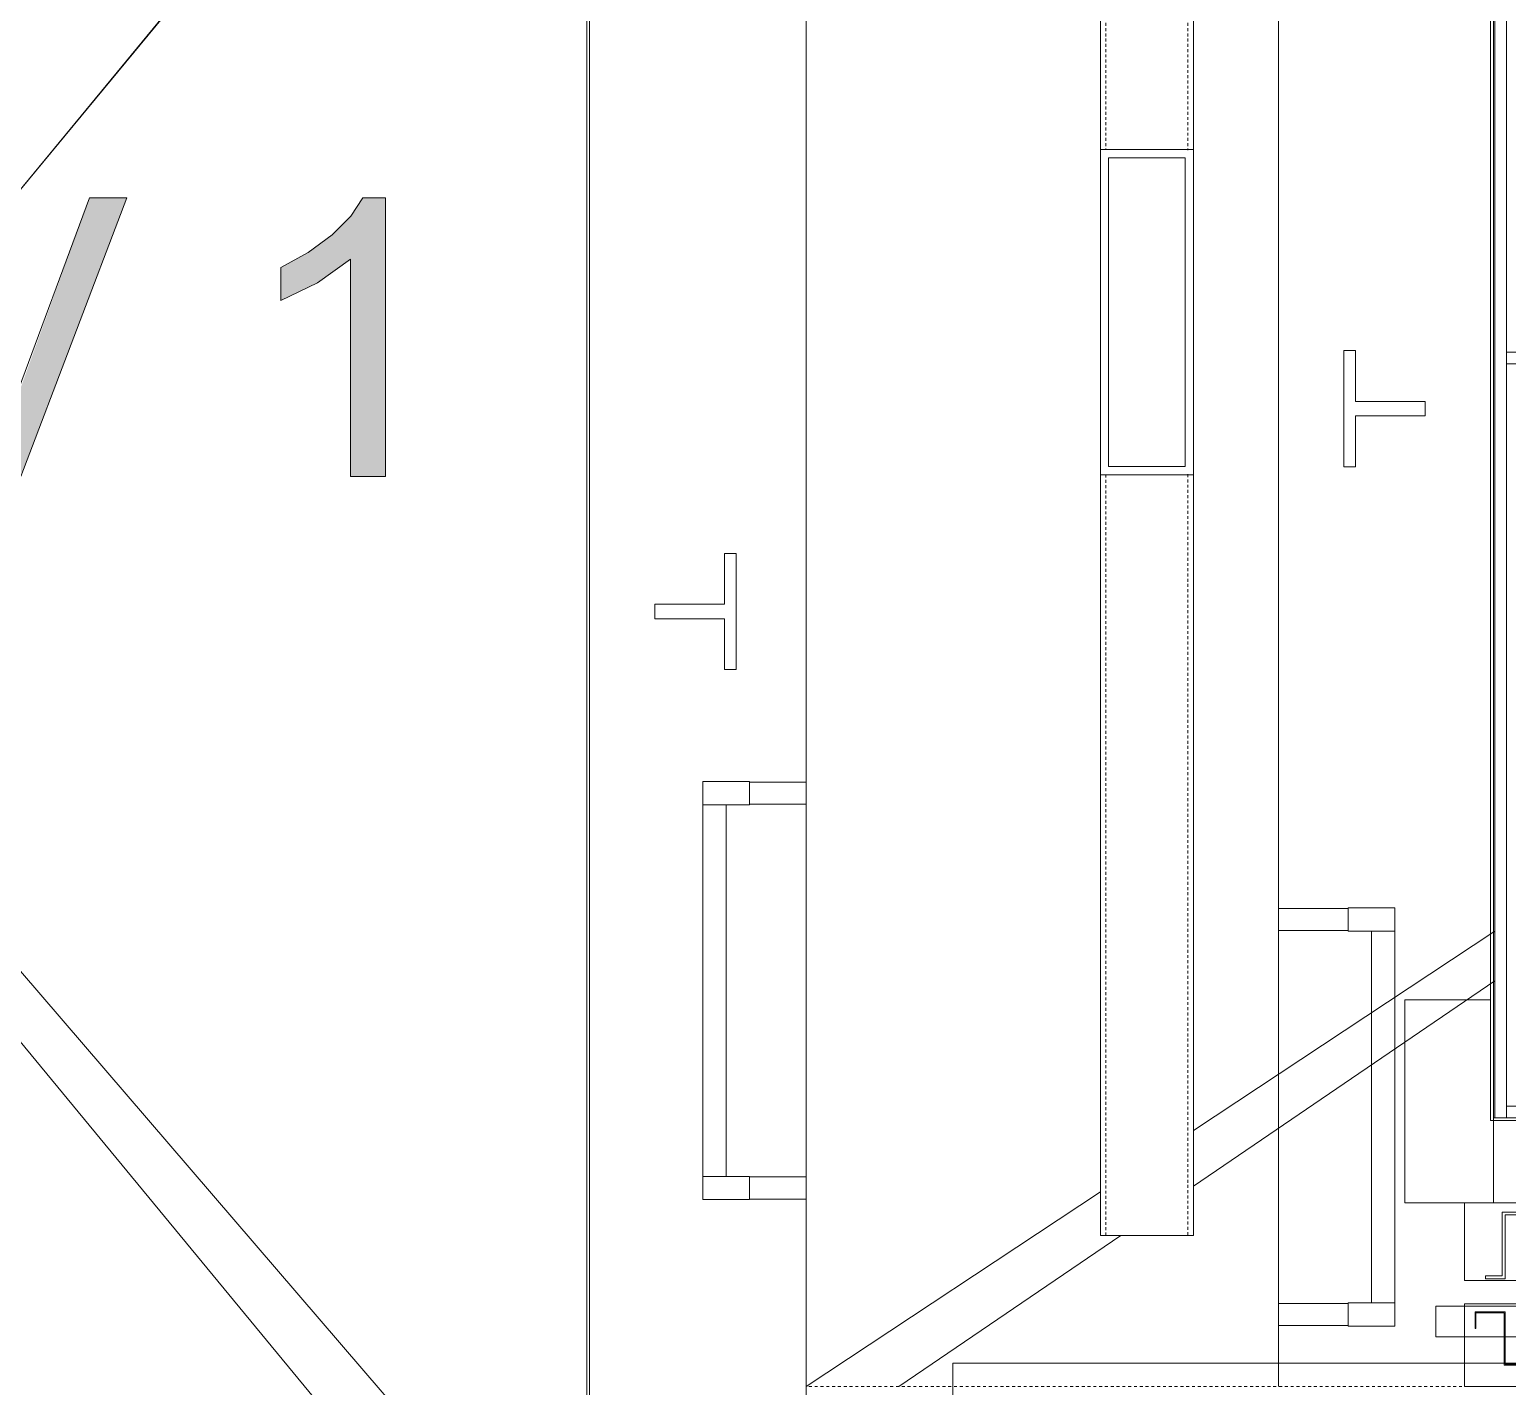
# Model space of a CAD drawing. Header units: inches. Extents: x 3268 to 7018, y 976 to 6708.
# Drawn here: x 5363.1 to 5426.7, y 3893.6 to 3952.1 of the extents above; entities that cross this region are included whole.
import ezdxf

# ---------------------------------------------------------------- set-up
doc = ezdxf.new("R2010")
doc.units = ezdxf.units.IN
doc.header["$MEASUREMENT"] = 0
doc.linetypes.add('Dash', pattern=[0.25, 0.125, -0.125])
doc.linetypes.add('Hidden 1_8_', pattern=[0.1875, 0.125, -0.0625])
for name, color, linetype, lineweight in [('A-GENM', 13, 'Continuous', 9), ('A-GENM-HDLN', 13, 'Dash', 9), ('A-WALL', 113, 'Continuous', 9), ('Q-SPCQ', 91, 'Continuous', 9), ('S-BEAM', 12, 'Continuous', 9), ('S-COLS', 52, 'Continuous', 9)]:
    doc.layers.add(name, color=color, linetype=linetype, lineweight=lineweight)

# ---------------------------------------------------------------- blocks, each defined once
blk = doc.blocks.new('WSP_HSS-Hollow Structural Section - HSS8X4X1_4-1595722-Overall Retail Plan Opt 2')
at = {"layer": 'S-BEAM', "color": 7}
for p, q in [((-47.5, -2), (-47.5, 2)), ((-14.75, 2), (-47.5, 2)), ((38, 2), (-0.75, 2)), ((38, 2), (38, -2)), ((-47.5, -2), (-14.75, -2)), ((-0.75, -2), (38, -2))]:
    blk.add_line(p, q, dxfattribs=at)
at = {"layer": 'S-BEAM', "color": 7, "linetype": 'Hidden 1_8_'}
for p, q in [((-14.75, 1.767), (-47.5, 1.767)), ((38, 1.767), (-0.75, 1.767)), ((-14.728, -1.767), (-47.5, -1.767)), ((38, -1.767), (-0.772, -1.767))]:
    blk.add_line(p, q, dxfattribs=at)
blk = doc.blocks.new('WSP_HSS-Hollow Structural Section Column - HSS14X4X3_8-V6-Overall Retail Plan Opt 2')
at = {"layer": 'S-COLS', "color": 250, "lineweight": 13}
for p, q in [((2, 7), (-2, 7)), ((-2, 7), (-2, -7)), ((-1.651, -6.651), (-1.651, 6.651)), ((-1.651, 6.651), (1.651, 6.651)), ((1.651, 6.651), (1.651, -6.651)), ((2, -7), (2, 7)), ((-2, -7), (2, -7)), ((1.651, -6.651), (-1.651, -6.651))]:
    blk.add_line(p, q, dxfattribs=at)
blk = doc.blocks.new('WSP_5 Points - Structure_2022_rvt-1-Overall Retail Plan Opt 2')
at = {"lineweight": 9}
for p, q in [((5359.321, 3941.144), (5396.5, 3986.149)), ((5400.5, 3867.524), (5344.347, 3932.83)), ((5413.181, 3902.273), (5426.166, 3911.105)), ((5400.5, 3893.649), (5410.057, 3900.149))]:
    blk.add_line(p, q, dxfattribs=at)
at = {"layer": 'S-BEAM', "lineweight": 9, "rotation": 90}
blk.add_blockref('WSP_HSS-Hollow Structural Section - HSS8X4X1_4-1595722-Overall Retail Plan Opt 2', (5411.181, 3947.649), dxfattribs=at)
at = {"layer": 'S-COLS', "lineweight": 9, "rotation": 180}
blk.add_blockref('WSP_HSS-Hollow Structural Section Column - HSS14X4X3_8-V6-Overall Retail Plan Opt 2', (5411.181, 3939.899), dxfattribs=at)
blk = doc.blocks.new('Walls 104 - Walls 3-14085605-Overall Retail Plan Opt 2')
at = {"layer": 'A-WALL', "color": 53, "lineweight": 15}
for p, q in [((5438.103, 3965.649), (5438.103, 3900.209)), ((5438.603, 3900.209), (5438.603, 3965.649)), ((5438.603, 3965.149), (5438.603, 3933.179)), ((5438.603, 3933.179), (5439.103, 3933.179)), ((5439.103, 3932.679), (5438.603, 3932.679)), ((5438.603, 3932.679), (5438.603, 3900.709)), ((5438.603, 3900.709), (5439.103, 3900.709)), ((5438.103, 3900.209), (5438.603, 3900.209))]:
    blk.add_line(p, q, dxfattribs=at)
at = {"layer": 'A-WALL', "color": 133}
blk.add_line((5438.853, 3900.209), (5438.603, 3900.209), dxfattribs=at)
blk = doc.blocks.new('Arch_5 Points - Units and Amenities_v2022_rvt-1-Overall Retail Plan Opt 2')
at = {"layer": 'A-WALL', "color": 133, "lineweight": 9}
blk.add_blockref('Walls 104 - Walls 3-14085605-Overall Retail Plan Opt 2', (-11.938, 5), dxfattribs=at)
blk = doc.blocks.new('Elevator - North Bank - Elevator - North Bank-1919563-Overall Retail Plan Opt 2')
at = {"layer": 'A-GENM'}
for points in [[(62.629, 39.181), (64.238, 39.34), (68.747, 51.172), (67.143, 51.172), (63.302, 40.586), (62.655, 42.533), (59.461, 51.172), (57.857, 51.172)], [(79.883, 39.181), (79.883, 51.172), (78.917, 51.172), (78.388, 50.387), (77.584, 49.577), (76.564, 48.815), (75.387, 48.174), (75.387, 46.757), (76.965, 47.514), (78.384, 48.526), (78.384, 39.181)]]:
    blk.add_hatch(color=256, dxfattribs=at).paths.add_polyline_path(points)
for p, q in [((98.009, 92.5), (98.009, -26.125)), ((118.353, 0), (118.353, 92.5)), ((127.485, 80.778), (127.485, 11.442)), ((127.603, 11.442), (127.603, 80.66)), ((88.559, 79.168), (88.559, -9.955)), ((88.677, -10.073), (88.677, 79.168)), ((67.143, 51.172), (63.94, 42.533)), ((64.177, 39.181), (68.747, 51.172)), ((68.747, 51.172), (67.143, 51.172)), ((78.917, 51.172), (78.388, 50.387)), ((79.883, 51.172), (78.917, 51.172)), ((79.883, 39.181), (79.883, 51.172)), ((78.388, 50.387), (77.584, 49.577)), ((77.584, 49.577), (76.564, 48.815)), ((76.564, 48.815), (75.387, 48.174)), ((76.965, 47.514), (78.384, 48.526)), ((78.384, 48.526), (78.384, 39.181)), ((75.387, 48.174), (75.387, 46.757)), ((75.387, 46.757), (76.965, 47.514)), ((121.168, 44.595), (121.168, 39.595)), ((121.668, 44.595), (121.168, 44.595)), ((121.668, 42.408), (121.668, 44.595)), ((124.668, 42.408), (121.668, 42.408)), ((124.668, 41.783), (124.668, 42.408)), ((121.668, 41.783), (124.668, 41.783)), ((121.668, 39.595), (121.668, 41.783)), ((121.168, 39.595), (121.668, 39.595)), ((78.384, 39.181), (79.883, 39.181)), ((94.494, 35.862), (94.494, 33.674)), ((94.994, 35.862), (94.494, 35.862)), ((94.994, 30.862), (94.994, 35.862)), ((91.494, 33.674), (91.494, 33.049)), ((94.494, 33.674), (91.494, 33.674)), ((91.494, 33.049), (94.494, 33.049)), ((94.494, 33.049), (94.494, 30.862)), ((94.494, 30.862), (94.994, 30.862)), ((93.559, 26.042), (93.559, 25.042)), ((95.559, 26.042), (93.559, 26.042)), ((95.559, 25.042), (95.559, 26.042)), ((98.009, 26.017), (95.559, 26.017)), ((93.559, 25.042), (93.559, 9.042)), ((93.559, 25.042), (95.559, 25.042)), ((94.559, 9.042), (94.559, 25.042)), ((95.559, 25.067), (98.009, 25.067)), ((121.353, 20.573), (118.353, 20.573)), ((123.353, 20.598), (121.353, 20.598)), ((121.353, 20.598), (121.353, 19.598)), ((123.353, 19.598), (123.353, 20.598)), ((118.353, 19.623), (121.353, 19.623)), ((121.353, 19.598), (123.353, 19.598)), ((122.353, 19.598), (122.353, 3.598)), ((123.353, 3.598), (123.353, 19.598)), ((123.784, 16.64), (123.784, 7.9)), ((127.485, 16.64), (123.784, 16.64)), ((127.603, 11.56), (127.603, 11.442)), ((128.853, 11.56), (127.603, 11.56)), ((127.485, 11.442), (127.603, 11.442)), ((127.603, 11.442), (127.603, 7.9)), ((127.603, 7.9), (127.603, 11.442)), ((127.603, 11.442), (128.735, 11.442)), ((93.559, 9.042), (93.559, 8.042)), ((95.559, 9.042), (93.559, 9.042)), ((95.559, 8.042), (95.559, 9.042)), ((98.009, 9.017), (95.559, 9.017)), ((93.559, 8.042), (95.559, 8.042)), ((95.559, 8.067), (98.009, 8.067)), ((123.784, 7.9), (127.603, 7.9)), ((126.353, 7.9), (126.353, 4.56)), ((128.735, 7.9), (126.353, 7.9)), ((127.603, 7.9), (128.735, 7.9)), ((127.985, 7.507), (127.985, 4.757)), ((128.735, 7.507), (127.985, 7.507)), ((128.103, 7.389), (128.853, 7.389)), ((128.103, 4.639), (128.103, 7.389)), ((126.353, 4.56), (210.728, 4.56)), ((127.257, 4.757), (127.257, 4.639)), ((127.985, 4.757), (127.257, 4.757)), ((127.257, 4.639), (128.103, 4.639)), ((121.353, 3.573), (118.353, 3.573)), ((123.353, 3.598), (121.353, 3.598)), ((121.353, 3.598), (121.353, 2.598)), ((123.353, 2.598), (123.353, 3.598)), ((126.353, 3.56), (126.353, 0)), ((210.728, 3.56), (126.353, 3.56)), ((126.814, 3.207), (126.814, 2.5)), ((128.103, 3.207), (126.814, 3.207)), ((128.103, 0.957), (128.103, 3.207)), ((118.353, 2.623), (121.353, 2.623)), ((121.353, 2.598), (123.353, 2.598)), ((126.853, 3.168), (128.064, 3.168)), ((126.853, 2.5), (126.853, 3.168)), ((128.064, 3.168), (128.064, 0.918)), ((126.814, 2.5), (126.853, 2.5)), ((128.064, 0.918), (128.814, 0.918)), ((128.853, 0.957), (128.103, 0.957)), ((126.353, 0), (128.814, 0))]:
    blk.add_line(p, q, dxfattribs=at)
at = {"layer": 'A-GENM-HDLN'}
blk.add_line((232, 0), (98.009, 0), dxfattribs=at)
blk = doc.blocks.new('ssco - SSCO Entrance-722029-Overall Retail Plan Opt 2')
at = {"layer": 'Q-SPCQ'}
for p, q in [((-25.081, 2.762), (-25.081, 4.075)), ((-25.081, 4.075), (-0.331, 4.075)), ((-0.331, 2.762), (-25.081, 2.762)), ((-45.887, -1.375), (-45.887, 1.625)), ((-45.887, 1.625), (57.137, 1.625))]:
    blk.add_line(p, q, dxfattribs=at)

msp = doc.modelspace()

# ---------------------------------------------------------------- block references
at = {"lineweight": 5}
msp.add_blockref('WSP_5 Points - Structure_2022_rvt-1-Overall Retail Plan Opt 2', (0, 0), dxfattribs=at)

# ---------------------------------------------------------------- next in the draw order: linework, layer by layer
at = {"lineweight": 9}
for p, q in [((5396.5, 3867.524), (5298.5, 3986.149)), ((5298.5, 3867.524), (5396.5, 3986.149)), ((5413.181, 3904.67), (5426.166, 3913.249)), ((5396.5, 3893.649), (5409.181, 3902.027))]:
    msp.add_line(p, q, dxfattribs=at)

# ---------------------------------------------------------------- next in the draw order: block references
at = {"lineweight": 5}
msp.add_blockref('Arch_5 Points - Units and Amenities_v2022_rvt-1-Overall Retail Plan Opt 2', (0, 0), dxfattribs=at)
at = {"layer": 'A-GENM'}
msp.add_blockref('Elevator - North Bank - Elevator - North Bank-1919563-Overall Retail Plan Opt 2', (5298.5, 3893.649), dxfattribs=at)
at = {"layer": 'Q-SPCQ'}
msp.add_blockref('ssco - SSCO Entrance-722029-Overall Retail Plan Opt 2', (5448.706, 3893.024), dxfattribs=at)

doc.saveas('drawing.dxf')
